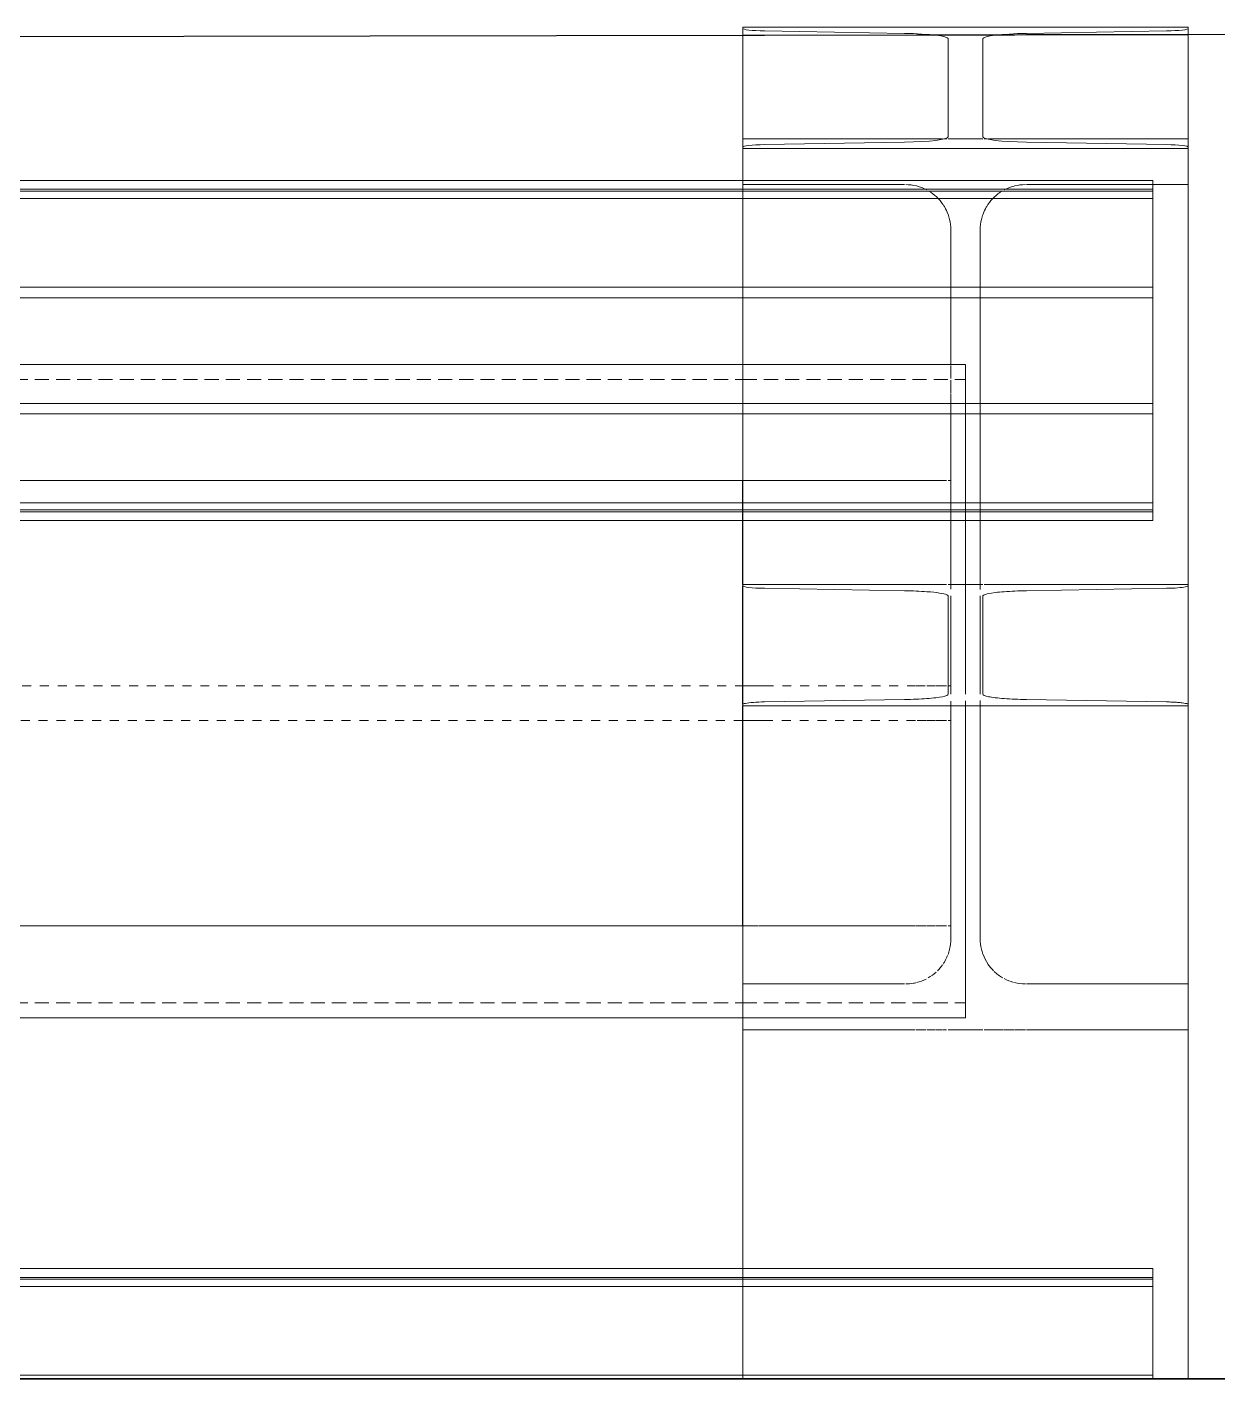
# Model space of a CAD drawing. Header units: centimetres. Extents: x -1906 to 5208, y -261 to 2955.
# Drawn here: x -1314.21 to -1274.12, y 208.34 to 253.88 of the extents above; entities that cross this region are included whole.
import ezdxf

# ---------------------------------------------------------------- set-up
doc = ezdxf.new("R2010")
doc.units = ezdxf.units.CM
for name, pattern in [('_Overhead', [0.47625, 0.3175, -0.15875]), ('Dash', [0.6, 0.3, -0.3]), ('Hidden', [0.714375, 0.47625, -0.238125])]:
    doc.linetypes.add(name, pattern=pattern)
for name, color, linetype, lineweight in [('A-DETL-GENF', 7, 'Continuous', 18), ('A-DETL-MEDM', 7, 'Continuous', 35), ('A-WALL', 7, 'Continuous', 18), ('S-BEAM', 7, 'Continuous', 18), ('S-BEAM-HDLN', 7, 'Dash', 18), ('S-COLS', 7, 'Continuous', 18)]:
    doc.layers.add(name, color=color, linetype=linetype, lineweight=lineweight)

# ---------------------------------------------------------------- blocks, each defined once
blk = doc.blocks.new('Costanera Perfil Z - Parametrizado - Costanera Perfil Z - Parametrizado-1497837-N01 - Planta trazado tuberias refrig exist_ - detalle 1')
at = {"layer": 'S-BEAM', "color": 254, "true_color": 0xcccccc}
for p, q in [((-5.432, 829.56), (-5.727, 829.56)), ((-5.727, 829.56), (-5.367, 829.56)), ((-5.727, 829.56), (-5.727, 358.3)), ((-5.127, 829.56), (-5.432, 829.56)), ((-5.432, 829.56), (-5.432, 358.3)), ((-5.367, 829.56), (-2.01, 829.56)), ((-5.367, 358.3), (-5.367, 829.56)), ((-2.01, 829.56), (-5.127, 829.56)), ((-5.127, 829.56), (-5.127, 358.3)), ((-2.01, 829.56), (-2.133, 829.56)), ((-2.133, 829.56), (-2.01, 829.56)), ((-2.133, 829.56), (-2.133, 358.3))]:
    blk.add_line(p, q, dxfattribs=at)
blk = doc.blocks.new('Costanera Perfil Z - Parametrizado - Costanera Perfil Z - Parametrizado-V1-N01 - Planta trazado tuberias refrig exist_ - detalle 1')
at = {"layer": 'S-BEAM', "color": 254, "true_color": 0xcccccc}
for p, q in [((-5.432, 829.56), (-5.727, 829.56)), ((-5.727, 829.56), (-5.367, 829.56)), ((-5.727, 829.56), (-5.727, 358.3)), ((-5.127, 829.56), (-5.432, 829.56)), ((-5.432, 829.56), (-5.432, 358.3)), ((-5.367, 829.56), (2.133, 829.56)), ((-5.367, 358.3), (-5.367, 829.56)), ((1.783, 829.56), (-5.127, 829.56)), ((-5.127, 829.56), (-5.127, 358.3)), ((-1.783, 829.56), (-2.133, 829.56)), ((-2.133, 829.56), (1.783, 829.56)), ((-2.133, 829.56), (-2.133, 358.3)), ((1.783, 829.56), (-1.783, 829.56)), ((-1.783, 829.56), (1.783, 829.56)), ((1.783, 829.56), (-1.783, 829.56)), ((-1.783, 829.56), (-1.783, 358.3)), ((2.133, 829.56), (1.783, 829.56)), ((1.783, 829.56), (2.133, 829.56)), ((2.133, 829.56), (1.783, 829.56)), ((1.783, 829.56), (1.783, 358.3)), ((2.133, 829.56), (5.127, 829.56)), ((5.367, 829.56), (2.133, 829.56)), ((2.133, 829.56), (2.133, 358.3)), ((5.127, 829.56), (5.432, 829.56)), ((5.127, 829.56), (5.127, 358.3)), ((5.727, 829.56), (5.367, 829.56)), ((5.367, 829.56), (5.367, 358.3)), ((5.432, 829.56), (5.727, 829.56)), ((5.432, 829.56), (5.432, 358.3)), ((5.727, 829.56), (5.727, 358.3))]:
    blk.add_line(p, q, dxfattribs=at)
blk = doc.blocks.new('UC-Perfil universal-Pilar - 300 x 150-1495537-N01 - Planta trazado tuberias refrig exist_ - detalle 1')
at = {"layer": 'S-COLS', "color": 253, "true_color": 0xaaaaaa}
for p, q in [((-7.5, 14.721), (-7.5, 15)), ((-7.5, 13.597), (-7.5, 14.677)), ((-7.476, 15), (-7.406, 15)), ((-7.405, 15), (-7.292, 15)), ((-7.291, 15), (-7.142, 15)), ((-7.141, 15), (-6.964, 15)), ((-6.962, 15), (-6.766, 15)), ((-6.765, 15), (-1.664, 15)), ((-1.661, 15), (-1.306, 15)), ((-1.303, 15), (-1.005, 15)), ((-1.002, 15), (-0.777, 15)), ((-0.726, 15), (-0.634, 15)), ((-0.585, 15), (0.585, 15)), ((0.633, 15), (0.726, 15)), ((0.775, 15), (1, 15)), ((1.002, 15), (1.3, 15)), ((1.303, 15), (1.649, 15)), ((1.661, 15), (2.052, 15)), ((2.056, 15), (6.96, 15)), ((6.962, 15), (7.14, 15)), ((7.141, 15), (7.29, 15)), ((7.291, 15), (7.404, 15)), ((7.405, 15), (7.475, 15)), ((7.5, 15), (7.5, 14.721)), ((7.5, 14.677), (7.5, 13.46)), ((-7.5, 13.46), (-7.5, 13.597)), ((-7.406, 13.46), (-7.476, 13.46)), ((-7.293, 13.46), (-7.405, 13.46)), ((-7.143, 13.46), (-7.291, 13.46)), ((-6.964, 13.46), (-7.141, 13.46)), ((-6.767, 13.46), (-6.962, 13.46)), ((-2.056, 13.46), (-6.765, 13.46)), ((6.303, 13.46), (2.056, 13.46)), ((6.96, 13.46), (6.303, 13.46)), ((7.139, 13.46), (6.962, 13.46)), ((7.29, 13.46), (7.141, 13.46)), ((7.404, 13.46), (7.291, 13.46)), ((7.475, 13.46), (7.405, 13.46)), ((-0.495, 10.003), (-0.495, 11.94)), ((0.495, 11.94), (0.495, 10.003)), ((-0.495, 9.653), (-0.495, 10.003)), ((-0.495, 7.402), (-0.495, 9.653)), ((0.495, 10.003), (0.495, 9.653)), ((0.495, 9.653), (0.495, 6.087)), ((-0.495, 7.275), (-0.495, 7.37)), ((-0.495, 7.124), (-0.495, 7.275)), ((-0.495, 6.927), (-0.495, 7.124)), ((-0.495, 6.775), (-0.495, 6.87)), ((-0.495, 6.698), (-0.495, 6.775)), ((-0.495, 6.623), (-0.495, 6.698)), ((-0.495, 6.452), (-0.495, 6.623)), ((-0.495, 6.196), (-0.495, 6.426)), ((-0.495, 6.087), (-0.495, 6.196)), ((-0.495, 5.95), (-0.495, 6.087)), ((-0.495, 5.737), (-0.495, 5.95)), ((0.495, 6.087), (0.495, 5.737)), ((-0.495, 2.143), (-0.495, 5.737)), ((0.495, 5.737), (0.495, 2.143)), ((-0.495, -0.003), (-0.495, 2.143)), ((0.495, 2.143), (0.495, -0.003)), ((-0.495, -0.159), (-0.495, -0.003)), ((-0.495, -3.703), (-0.495, -0.394)), ((0.495, -0.003), (0.495, -0.181)), ((0.495, -0.394), (0.495, -3.703)), ((-0.495, -11.94), (-0.495, -3.938)), ((0.495, -3.916), (0.495, -11.94)), ((-7.5, -13.46), (-6.293, -13.46)), ((-7.5, -13.62), (-7.5, -13.46)), ((-7.5, -13.817), (-7.5, -13.648)), ((-6.293, -13.46), (-2.056, -13.46)), ((2.056, -13.46), (6.293, -13.46)), ((6.293, -13.46), (7.5, -13.46)), ((7.5, -13.46), (7.5, -15)), ((-7.5, -13.892), (-7.5, -13.819)), ((-7.5, -13.969), (-7.5, -13.894)), ((-7.5, -14.065), (-7.5, -13.97)), ((-7.5, -14.318), (-7.5, -14.123)), ((-7.5, -14.469), (-7.5, -14.32)), ((-7.5, -14.565), (-7.5, -14.471)), ((-7.5, -15), (-7.5, -14.598)), ((-5.348, -15), (-7.5, -15)), ((-1.692, -15), (-5.348, -15)), ((-1.332, -15), (-1.661, -15)), ((-1.026, -15), (-1.303, -15)), ((-0.793, -15), (-1.002, -15)), ((-0.644, -15), (-0.775, -15)), ((0.585, -15), (-0.587, -15)), ((0.763, -15), (0.633, -15)), ((0.984, -15), (0.775, -15)), ((1.279, -15), (1.002, -15)), ((1.632, -15), (1.303, -15)), ((2.024, -15), (1.661, -15)), ((5.348, -15), (2.056, -15)), ((7.5, -15), (5.348, -15))]:
    blk.add_line(p, q, dxfattribs=at)
for centre, start, end in [((-2.015, 11.94), 76.2025, 90), ((-2.015, 11.94), 62.0667, 76.0089), ((-2.015, 11.94), 46.5756, 58.9323), ((2.015, 11.94), 121.0677, 133.6377), ((2.015, 11.94), 104.4565, 118.1111), ((2.015, 11.94), 90, 103.9911), ((-2.015, 11.94), 34.2674, 46.3623), ((-2.015, 11.94), 30, 34.1004), ((2.015, 11.94), 146.0036, 150), ((2.015, 11.94), 133.7992, 145.8996), ((-2.015, 11.94), 20.6393, 30), ((-2.015, 11.94), 13.3622, 20.3413), ((2.015, 11.94), 159.76, 166.7414), ((2.015, 11.94), 150, 159.6587), ((-2.015, 11.94), 0, 13.3622), ((2.015, 11.94), 166.7414, 180), ((-2.015, -11.94), 346.7414, 0), ((2.015, -11.94), 180, 193.2586), ((2.015, -11.94), 193.2586, 199.8173), ((-2.015, -11.94), 325.8996, 330), ((-2.015, -11.94), 330, 338.1124), ((-2.015, -11.94), 339.6587, 346.2206), ((2.015, -11.94), 200.3413, 213.5289), ((-2.015, -11.94), 300, 312.4121), ((-2.015, -11.94), 314.9259, 324.9808), ((2.015, -11.94), 214.1004, 225.0741), ((2.015, -11.94), 226.3623, 240), ((-2.015, -11.94), 270, 280.0369), ((-2.015, -11.94), 280.1075, 282.7977), ((-2.015, -11.94), 283.9911, 297.0345), ((2.015, -11.94), 241.8889, 254.929), ((2.015, -11.94), 256.0089, 270)]:
    blk.add_arc(centre, 1.52, start, end, dxfattribs=at)
blk = doc.blocks.new('M_S Shapes - 150 x 400-1495524-N01 - Planta trazado tuberias refrig exist_ - detalle 1')
at = {"layer": 'S-BEAM', "color": 254, "true_color": 0xcccccc}
for p, q in [((-1275.122, 253.876), (-1290.122, 253.876)), ((-1290.122, 253.876), (-1290.122, 253.832)), ((-1290.122, 253.832), (-1290.122, 249.829)), ((-1290.122, 253.832), (-1290.122, 249.829)), ((-1289.386, 253.743), (-1284.677, 253.663)), ((-1280.566, 253.663), (-1275.857, 253.743)), ((-1275.122, 253.832), (-1275.122, 253.876)), ((-1275.122, 249.829), (-1275.122, 253.832)), ((-1275.122, 253.832), (-1275.122, 249.829)), ((-1283.207, 253.485), (-1283.207, 250.175)), ((-1282.037, 250.175), (-1282.037, 253.485)), ((-1284.677, 249.998), (-1289.386, 249.918)), ((-1275.857, 249.918), (-1280.566, 249.998)), ((-1290.122, 249.829), (-1290.122, 249.785)), ((-1290.122, 249.785), (-1290.122, 248.705)), ((-1290.122, 249.785), (-1275.122, 249.785)), ((-1290.122, 248.705), (-1290.122, 249.785)), ((-1290.122, 249.785), (-1290.122, 248.705)), ((-1275.122, 249.785), (-1275.122, 249.829)), ((-1275.122, 231.058), (-1275.122, 249.785)), ((-1275.122, 249.785), (-1275.122, 235.061)), ((-1275.122, 249.785), (-1275.122, 208.344)), ((-1290.122, 248.705), (-1290.122, 245.111)), ((-1290.122, 245.111), (-1290.122, 248.705)), ((-1290.122, 248.705), (-1290.122, 245.111)), ((-1290.122, 245.111), (-1290.122, 244.761)), ((-1290.122, 244.761), (-1290.122, 245.111)), ((-1290.122, 245.111), (-1290.122, 244.761)), ((-1290.122, 244.761), (-1290.122, 242.51)), ((-1290.122, 241.195), (-1290.122, 244.761)), ((-1290.122, 244.761), (-1290.122, 242.51)), ((-1290.122, 242.478), (-1290.122, 242.383)), ((-1290.122, 242.478), (-1290.122, 242.383)), ((-1290.122, 242.383), (-1290.122, 242.233)), ((-1290.122, 242.383), (-1290.122, 242.233)), ((-1290.122, 242.232), (-1290.122, 242.037)), ((-1290.122, 242.232), (-1290.122, 242.037)), ((-1290.122, 241.977), (-1290.122, 241.883)), ((-1290.122, 241.977), (-1290.122, 241.883)), ((-1290.122, 241.882), (-1290.122, 241.808)), ((-1290.122, 241.882), (-1290.122, 241.808)), ((-1290.122, 241.806), (-1290.122, 241.732)), ((-1290.122, 241.806), (-1290.122, 241.732)), ((-1290.122, 241.731), (-1290.122, 241.562)), ((-1290.122, 241.731), (-1290.122, 241.562)), ((-1290.122, 241.534), (-1290.122, 241.306)), ((-1290.122, 241.534), (-1290.122, 241.306)), ((-1290.122, 241.304), (-1290.122, 241.195)), ((-1290.122, 241.304), (-1290.122, 241.195)), ((-1290.122, 241.195), (-1290.122, 241.059)), ((-1290.122, 240.844), (-1290.122, 241.195)), ((-1290.122, 241.195), (-1290.122, 241.059)), ((-1290.122, 241.057), (-1290.122, 240.844)), ((-1290.122, 241.057), (-1290.122, 240.844)), ((-1290.122, 240.844), (-1290.122, 237.251)), ((-1290.122, 237.251), (-1290.122, 240.844)), ((-1290.122, 240.844), (-1290.122, 237.251)), ((-1290.122, 237.251), (-1290.122, 231.058)), ((-1290.122, 212.061), (-1290.122, 237.251)), ((-1290.122, 237.251), (-1290.122, 235.061)), ((-1290.122, 235.061), (-1290.122, 231.058)), ((-1275.122, 235.061), (-1275.122, 231.058)), ((-1290.122, 231.014), (-1290.122, 221.718)), ((-1290.122, 231.014), (-1290.122, 221.718)), ((-1275.122, 208.344), (-1275.122, 231.014)), ((-1275.122, 231.014), (-1275.122, 221.648)), ((-1290.122, 221.716), (-1290.122, 221.488)), ((-1290.122, 221.716), (-1290.122, 221.648)), ((-1290.122, 221.46), (-1290.122, 221.29)), ((-1290.122, 221.289), (-1290.122, 221.216)), ((-1290.122, 221.214), (-1290.122, 221.139)), ((-1290.122, 221.137), (-1290.122, 221.043)), ((-1290.122, 220.985), (-1290.122, 220.79)), ((-1290.122, 220.788), (-1290.122, 220.638)), ((-1290.122, 220.637), (-1290.122, 220.543)), ((-1290.122, 220.51), (-1290.122, 212.061)), ((-1290.122, 220.108), (-1290.122, 212.061)), ((-1275.122, 220.108), (-1275.122, 208.344)), ((-1290.122, 212.061), (-1290.122, 208.467)), ((-1290.122, 208.467), (-1290.122, 212.061)), ((-1290.122, 212.061), (-1290.122, 208.467)), ((-1290.122, 208.467), (-1290.122, 208.344)), ((-1290.122, 208.344), (-1290.122, 208.467)), ((-1290.122, 208.467), (-1290.122, 208.344))]:
    blk.add_line(p, q, dxfattribs=at)
for centre, major_axis, start_param, end_param in [((-1289.242, 253.832), (0.88, 0), 3.141593, 4.54724), ((-1284.967, 253.485), (1.76, 0), 0, 1.405647), ((-1280.277, 253.485), (1.76, 0), 1.735945, 3.141593), ((-1276.002, 253.832), (0.88, 0), 4.877538, 6.283185), ((-1284.967, 250.175), (1.76, 0), 4.877538, 6.283185), ((-1280.277, 250.175), (1.76, 0), 3.141593, 4.54724), ((-1289.242, 249.829), (0.88, 0), 1.735945, 3.141593), ((-1276.002, 249.829), (0.88, 0), 0, 1.405647)]:
    blk.add_ellipse(centre, major_axis=major_axis, ratio=0.10227, start_param=start_param, end_param=end_param, dxfattribs=at)
blk = doc.blocks.new('M_S Shapes - 150 x 400-1499110-N01 - Planta trazado tuberias refrig exist_ - detalle 1')
at = {"layer": 'S-BEAM', "color": 254, "true_color": 0xcccccc}
for p, q in [((445.225, 7.5), (-12.228, 7.5)), ((-12.228, 7.5), (445.225, 7.5)), ((445.225, 7.5), (-12.228, 7.5)), ((445.225, 7.5), (445.225, 6.143)), ((445.225, 7.476), (445.225, 7.5)), ((445.225, 7.476), (445.225, 7.5)), ((445.225, 7.406), (445.225, 7.476)), ((445.225, 6.765), (445.225, 7.476)), ((445.225, 6.765), (445.225, 7.476)), ((445.225, 7.292), (445.225, 7.405)), ((445.225, 7.142), (445.225, 7.291)), ((445.225, 6.964), (445.225, 7.141)), ((445.225, 6.766), (445.225, 6.962)), ((445.225, 6.143), (445.225, 6.743)), ((445.225, 6.743), (445.225, 6.143)), ((445.225, 6.143), (445.225, 6.743)), ((445.225, 6.143), (445.225, 3.997)), ((445.225, 3.997), (445.225, 6.143)), ((445.225, 6.143), (445.225, 3.997)), ((445.225, 3.997), (445.225, 6.143)), ((445.225, 3.953), (445.225, -0.05)), ((445.225, 1.664), (445.225, 3.953)), ((445.225, 3.953), (445.225, 2.056)), ((445.225, 2.056), (445.225, 3.953)), ((445.225, 2.056), (445.225, 1.303)), ((445.225, 2.056), (445.225, 1.661)), ((445.225, 1.306), (445.225, 1.661)), ((445.225, 1.661), (445.225, 1.303)), ((445.225, 1.005), (445.225, 1.303)), ((445.225, 1.303), (445.225, 0.633)), ((445.225, 1.303), (445.225, 1.002)), ((445.225, 0.777), (445.225, 1.002)), ((445.225, 1.002), (445.225, 0.775)), ((445.225, 0.634), (445.225, 0.775)), ((445.225, 0.775), (445.225, 0.633)), ((445.225, 0.633), (445.225, 0.585)), ((445.225, 0.633), (445.225, 0.585)), ((445.225, -0.05), (445.225, 0.585)), ((445.225, -0.094), (445.225, -7.5)), ((445.225, -0.585), (445.225, -0.094)), ((445.225, -0.585), (445.225, -0.633)), ((445.225, -0.585), (445.225, -0.633)), ((445.225, -0.633), (445.225, -1.002)), ((445.225, -0.633), (445.225, -0.775)), ((445.225, -0.774), (445.225, -0.633)), ((445.225, -0.775), (445.225, -1.002)), ((445.225, -1), (445.225, -0.775)), ((445.225, -1.002), (445.225, -1.303)), ((445.225, -1.002), (445.225, -1.661)), ((445.225, -1.3), (445.225, -1.002)), ((445.225, -1.303), (445.225, -2.056)), ((445.225, -1.658), (445.225, -1.303)), ((445.225, -1.661), (445.225, -2.056)), ((445.225, -2.052), (445.225, -1.661)), ((445.225, -6.765), (445.225, -2.056)), ((445.225, -2.056), (445.225, -6.765)), ((445.225, -6.961), (445.225, -2.056)), ((445.225, -7.291), (445.225, -6.765)), ((445.225, -7.141), (445.225, -6.765)), ((445.225, -7.14), (445.225, -6.962)), ((445.225, -7.476), (445.225, -7.141)), ((445.225, -7.29), (445.225, -7.141)), ((-12.228, -7.5), (445.225, -7.5)), ((445.225, -7.5), (-12.228, -7.5)), ((445.225, -7.5), (-12.228, -7.5)), ((445.225, -7.476), (445.225, -7.291)), ((445.225, -7.404), (445.225, -7.291)), ((445.225, -7.475), (445.225, -7.405)), ((445.225, -7.5), (445.225, -7.476)), ((445.225, -7.5), (445.225, -7.476))]:
    blk.add_line(p, q, dxfattribs=at)
at = {"layer": 'S-BEAM-HDLN', "color": 254, "true_color": 0xcccccc}
for p, q in [((-12.228, 0.585), (445.225, 0.585)), ((445.225, -0.585), (-12.228, -0.585))]:
    blk.add_line(p, q, dxfattribs=at)
blk = doc.blocks.new('M_S Shapes - 150 x 350-1499191-N01 - Planta trazado tuberias refrig exist_ - detalle 1')
at = {"layer": 'S-BEAM', "color": 254, "true_color": 0xcccccc}
for p, q in [((445.225, 7.5), (-12.228, 7.5)), ((-12.228, 7.5), (445.225, 7.5)), ((445.225, 7.5), (-12.228, 7.5)), ((445.225, 7.476), (445.225, 7.5)), ((445.225, 7.476), (445.225, 7.5)), ((445.225, 7.476), (445.225, 7.406)), ((445.225, 7.406), (445.225, 7.476)), ((445.225, 7.406), (445.225, 7.476)), ((445.225, 7.406), (445.225, 7.476)), ((445.225, 7.405), (445.225, 7.292)), ((445.225, 7.292), (445.225, 7.405)), ((445.225, 7.293), (445.225, 7.405)), ((445.225, 7.293), (445.225, 7.405)), ((445.225, 7.291), (445.225, 7.142)), ((445.225, 7.142), (445.225, 7.291)), ((445.225, 7.142), (445.225, 7.291)), ((445.225, 7.142), (445.225, 7.291)), ((445.225, 7.141), (445.225, 6.964)), ((445.225, 6.964), (445.225, 7.141)), ((445.225, 6.964), (445.225, 7.141)), ((445.225, 6.964), (445.225, 7.141)), ((445.225, 6.962), (445.225, 6.766)), ((445.225, 6.766), (445.225, 6.962)), ((445.225, 6.766), (445.225, 6.962)), ((445.225, 6.766), (445.225, 6.962)), ((445.225, 6.743), (445.225, 6.143)), ((445.225, 6.143), (445.225, 6.743)), ((445.225, 6.743), (445.225, 6.143)), ((445.225, 6.143), (445.225, 6.743)), ((445.225, 6.143), (445.225, 3.997)), ((445.225, 3.997), (445.225, 6.143)), ((445.225, 6.143), (445.225, 3.997)), ((445.225, 3.997), (445.225, 6.143)), ((445.225, 3.953), (445.225, 1.664)), ((445.225, 1.664), (445.225, 3.953)), ((445.225, 3.953), (445.225, 2.056)), ((445.225, 2.056), (445.225, 3.953)), ((445.225, 2.056), (445.225, 1.664)), ((445.225, 2.056), (445.225, 1.664)), ((445.225, 1.661), (445.225, 1.306)), ((445.225, 1.306), (445.225, 1.661)), ((445.225, 1.661), (445.225, 1.306)), ((445.225, 1.661), (445.225, 1.306)), ((445.225, 1.303), (445.225, 1.005)), ((445.225, 1.005), (445.225, 1.303)), ((445.225, 1.303), (445.225, 1.004)), ((445.225, 1.303), (445.225, 1.004)), ((445.225, 1.002), (445.225, 0.777)), ((445.225, 0.777), (445.225, 1.002)), ((445.225, 1.002), (445.225, 0.776)), ((445.225, 1.002), (445.225, 0.776)), ((445.225, 0.775), (445.225, 0.634)), ((445.225, 0.634), (445.225, 0.775)), ((445.225, 0.775), (445.225, 0.634)), ((445.225, 0.775), (445.225, 0.634)), ((445.225, 0.633), (445.225, 0.585)), ((445.225, 0.633), (445.225, 0.585)), ((445.225, 0.585), (445.225, -0.05)), ((445.225, -0.05), (445.225, 0.585)), ((445.225, -0.094), (445.225, -0.585)), ((445.225, -0.585), (445.225, -0.094)), ((445.225, -0.585), (445.225, -0.633)), ((445.225, -0.585), (445.225, -0.633)), ((445.225, -0.633), (445.225, -0.774)), ((445.225, -0.633), (445.225, -0.773)), ((445.225, -0.633), (445.225, -0.773)), ((445.225, -0.774), (445.225, -0.633)), ((445.225, -0.775), (445.225, -1)), ((445.225, -0.775), (445.225, -1)), ((445.225, -0.775), (445.225, -1)), ((445.225, -1), (445.225, -0.775)), ((445.225, -1.002), (445.225, -1.3)), ((445.225, -1.002), (445.225, -1.3)), ((445.225, -1.002), (445.225, -1.3)), ((445.225, -1.3), (445.225, -1.002)), ((445.225, -1.303), (445.225, -1.658)), ((445.225, -1.303), (445.225, -1.657)), ((445.225, -1.303), (445.225, -1.657)), ((445.225, -1.658), (445.225, -1.303)), ((445.225, -1.661), (445.225, -2.052)), ((445.225, -1.661), (445.225, -2.052)), ((445.225, -1.661), (445.225, -2.052)), ((445.225, -2.052), (445.225, -1.661)), ((445.225, -2.056), (445.225, -6.961)), ((445.225, -6.765), (445.225, -2.056)), ((445.225, -2.056), (445.225, -6.765)), ((445.225, -6.961), (445.225, -2.056)), ((445.225, -6.961), (445.225, -6.765)), ((445.225, -6.961), (445.225, -6.765)), ((445.225, -6.962), (445.225, -7.14)), ((445.225, -7.14), (445.225, -6.962)), ((445.225, -7.14), (445.225, -6.962)), ((445.225, -7.14), (445.225, -6.962)), ((445.225, -7.141), (445.225, -7.29)), ((445.225, -7.29), (445.225, -7.141)), ((445.225, -7.29), (445.225, -7.141)), ((445.225, -7.29), (445.225, -7.141)), ((-12.228, -7.5), (445.225, -7.5)), ((445.225, -7.5), (-12.228, -7.5)), ((445.225, -7.5), (-12.228, -7.5)), ((445.225, -7.291), (445.225, -7.404)), ((445.225, -7.404), (445.225, -7.291)), ((445.225, -7.404), (445.225, -7.291)), ((445.225, -7.404), (445.225, -7.291)), ((445.225, -7.405), (445.225, -7.475)), ((445.225, -7.476), (445.225, -7.405)), ((445.225, -7.476), (445.225, -7.405)), ((445.225, -7.475), (445.225, -7.405)), ((445.225, -7.5), (445.225, -7.476)), ((445.225, -7.5), (445.225, -7.476))]:
    blk.add_line(p, q, dxfattribs=at)
at = {"layer": 'S-BEAM-HDLN', "color": 254, "true_color": 0xcccccc}
for p, q in [((-12.228, 0.585), (445.225, 0.585)), ((445.225, -0.585), (-12.228, -0.585))]:
    blk.add_line(p, q, dxfattribs=at)
blk = doc.blocks.new('HSS Rectangular - 120 x 220-1499643-N01 - Planta trazado tuberias refrig exist_ - detalle 1')
at = {"layer": 'S-BEAM', "color": 254, "true_color": 0xcccccc}
for p, q in [((-1290.122, 242.51), (-1747.579, 242.51)), ((-1282.622, 242.51), (-1290.122, 242.51)), ((-1282.622, 242.035), (-1282.622, 242.51)), ((-1282.622, 242.478), (-1282.622, 242.51)), ((-1282.622, 242.383), (-1282.622, 242.478)), ((-1282.622, 242.232), (-1282.622, 242.383)), ((-1282.622, 242.035), (-1282.622, 242.232)), ((-1282.622, 241.806), (-1282.622, 242.035)), ((-1282.622, 242.01), (-1282.622, 241.562)), ((-1282.622, 242.01), (-1282.622, 241.731)), ((-1282.622, 241.806), (-1282.622, 241.98)), ((-1282.622, 241.56), (-1282.622, 241.806)), ((-1282.622, 241.56), (-1282.622, 241.806)), ((-1282.622, 241.731), (-1282.622, 241.562)), ((-1282.622, 241.56), (-1282.622, 241.195)), ((-1282.622, 241.195), (-1282.622, 241.534)), ((-1282.622, 241.534), (-1282.622, 241.196)), ((-1282.622, 241.534), (-1282.622, 241.304)), ((-1282.622, 241.304), (-1282.622, 241.196)), ((-1282.622, 241.196), (-1282.622, 241.057)), ((-1282.622, 241.196), (-1282.622, 241.057)), ((-1282.622, 241.195), (-1282.622, 240.844)), ((-1282.622, 240.844), (-1282.622, 241.195)), ((-1282.622, 241.057), (-1282.622, 240.844)), ((-1282.622, 240.844), (-1282.622, 241.057)), ((-1282.622, 240.844), (-1282.622, 237.251)), ((-1282.622, 237.251), (-1282.622, 240.844)), ((-1282.622, 240.844), (-1282.622, 237.251)), ((-1282.622, 237.251), (-1282.622, 240.844)), ((-1282.622, 237.251), (-1282.622, 232.843)), ((-1282.622, 234.076), (-1282.622, 237.251)), ((-1282.622, 237.251), (-1282.622, 234.025)), ((-1282.622, 232.894), (-1282.622, 237.251)), ((-1282.622, 231.404), (-1282.622, 234.076)), ((-1282.622, 234.025), (-1282.622, 231.404)), ((-1282.622, 231.404), (-1282.622, 232.894)), ((-1282.622, 232.843), (-1282.622, 231.404)), ((-1282.622, 231.181), (-1282.622, 221.46)), ((-1282.622, 221.486), (-1282.622, 231.181)), ((-1282.622, 231.181), (-1282.622, 221.962)), ((-1282.622, 221.962), (-1282.622, 231.181)), ((-1282.622, 221.962), (-1282.622, 221.716)), ((-1282.622, 221.962), (-1282.622, 221.486)), ((-1282.622, 221.716), (-1282.622, 221.486)), ((-1282.622, 220.51), (-1282.622, 221.46)), ((-1282.622, 221.214), (-1282.622, 221.46)), ((-1282.622, 221.458), (-1282.622, 221.289)), ((-1282.622, 221.458), (-1282.622, 221.289)), ((-1282.622, 221.289), (-1282.622, 221.137)), ((-1282.622, 221.289), (-1282.622, 221.137)), ((-1282.622, 221.04), (-1282.622, 221.214)), ((-1282.622, 221.137), (-1282.622, 221.01)), ((-1282.622, 221.137), (-1282.622, 221.042)), ((-1282.622, 221.042), (-1282.622, 221.01)), ((-1282.622, 220.788), (-1282.622, 220.985)), ((-1747.579, 220.51), (-1290.122, 220.51)), ((-1290.122, 220.51), (-1282.622, 220.51)), ((-1282.622, 220.637), (-1282.622, 220.788)), ((-1282.622, 220.542), (-1282.622, 220.637)), ((-1282.622, 220.51), (-1282.622, 220.542))]:
    blk.add_line(p, q, dxfattribs=at)
at = {"layer": 'S-BEAM', "color": 254, "linetype": 'Hidden', "true_color": 0xcccccc}
for p, q in [((-1747.579, 242.01), (-1290.122, 242.01)), ((-1290.122, 242.01), (-1282.622, 242.01)), ((-1747.579, 221.01), (-1290.122, 221.01)), ((-1290.122, 221.01), (-1282.622, 221.01))]:
    blk.add_line(p, q, dxfattribs=at)
blk = doc.blocks.new('PQ_RVR_EST-01_ZZ_ZZ_MO_T_A_rvt-1-N01 - Planta trazado tuberias refrig exist_ - detalle 1')
at = {"layer": 'S-BEAM', "color": 254, "linetype": '_Overhead', "lineweight": 18, "true_color": 0xd4d4d4}
for name, p in [('M_S Shapes - 150 x 400-1495524-N01 - Planta trazado tuberias refrig exist_ - detalle 1', (0, 0)), ('HSS Rectangular - 120 x 220-1499643-N01 - Planta trazado tuberias refrig exist_ - detalle 1', (0, 0)), ('M_S Shapes - 150 x 400-1499110-N01 - Planta trazado tuberias refrig exist_ - detalle 1', (-1735.351, 231.108)), ('M_S Shapes - 150 x 350-1499191-N01 - Planta trazado tuberias refrig exist_ - detalle 1', (-1735.351, 231.108))]:
    blk.add_blockref(name, p, dxfattribs=at)
at = {"layer": 'S-BEAM', "color": 254, "linetype": '_Overhead', "lineweight": 18, "true_color": 0xd4d4d4, "rotation": 269.9999999999998}
for name, p in [('Costanera Perfil Z - Parametrizado - Costanera Perfil Z - Parametrizado-V1-N01 - Planta trazado tuberias refrig exist_ - detalle 1', (-2105.879, 242.978)), ('Costanera Perfil Z - Parametrizado - Costanera Perfil Z - Parametrizado-1497837-N01 - Planta trazado tuberias refrig exist_ - detalle 1', (-2105.879, 206.334))]:
    blk.add_blockref(name, p, dxfattribs=at)
at = {"layer": 'S-COLS', "color": 254, "linetype": '_Overhead', "lineweight": 18, "true_color": 0xd4d4d4}
blk.add_blockref('UC-Perfil universal-Pilar - 300 x 150-1495537-N01 - Planta trazado tuberias refrig exist_ - detalle 1', (-1282.622, 235.108), dxfattribs=at)
blk = doc.blocks.new('M_S Shapes - 150 x 400-1948346-N01 - Planta trazado tuberias refrig exist_ - detalle 1')
at = {"layer": 'S-BEAM', "color": 254, "true_color": 0xcccccc}
for p, q in [((-1290.122, 235.105), (-1290.122, 235.061)), ((-1290.122, 235.061), (-1290.122, 231.058)), ((-1290.122, 235.061), (-1290.122, 231.058)), ((-1290.03, 235.105), (-1290.098, 235.105)), ((-1289.918, 235.105), (-1290.027, 235.105)), ((-1289.77, 235.105), (-1289.913, 235.105)), ((-1289.592, 235.105), (-1289.763, 235.105)), ((-1289.395, 235.105), (-1289.584, 235.105)), ((-1284.3, 235.105), (-1289.386, 235.105)), ((-1289.386, 234.972), (-1284.677, 234.892)), ((-1283.94, 235.105), (-1284.282, 235.105)), ((-1283.637, 235.105), (-1283.925, 235.105)), ((-1283.406, 235.105), (-1283.624, 235.105)), ((-1283.261, 235.105), (-1283.396, 235.105)), ((-1282.622, 235.105), (-1283.209, 235.105)), ((-1282.037, 235.105), (-1282.622, 235.105)), ((-1281.853, 235.105), (-1281.989, 235.105)), ((-1281.63, 235.105), (-1281.847, 235.105)), ((-1281.332, 235.105), (-1281.62, 235.105)), ((-1280.977, 235.105), (-1281.319, 235.105)), ((-1280.584, 235.105), (-1280.961, 235.105)), ((-1275.668, 235.105), (-1280.566, 235.105)), ((-1280.566, 234.892), (-1275.857, 234.972)), ((-1275.489, 235.105), (-1275.659, 235.105)), ((-1275.337, 235.105), (-1275.481, 235.105)), ((-1275.222, 235.105), (-1275.33, 235.105)), ((-1275.149, 235.105), (-1275.217, 235.105)), ((-1275.122, 235.061), (-1275.122, 235.105)), ((-1275.122, 231.058), (-1275.122, 235.061)), ((-1275.122, 235.061), (-1275.122, 231.058)), ((-1283.207, 234.714), (-1283.207, 234.025)), ((-1282.037, 231.404), (-1282.037, 234.714)), ((-1283.207, 234.025), (-1283.207, 232.843)), ((-1283.207, 232.843), (-1283.207, 231.404)), ((-1290.122, 231.058), (-1290.122, 231.014)), ((-1290.122, 231.014), (-1290.122, 221.718)), ((-1290.122, 231.014), (-1275.122, 231.014)), ((-1290.122, 212.061), (-1290.122, 231.014)), ((-1290.122, 231.014), (-1290.122, 221.718)), ((-1284.677, 231.227), (-1289.386, 231.146)), ((-1275.857, 231.146), (-1280.566, 231.227)), ((-1275.122, 231.014), (-1275.122, 231.058)), ((-1275.122, 208.344), (-1275.122, 231.014)), ((-1275.122, 231.014), (-1275.122, 221.648)), ((-1275.122, 231.014), (-1275.122, 208.344)), ((-1290.122, 221.716), (-1290.122, 221.488)), ((-1290.122, 221.716), (-1290.122, 221.648)), ((-1290.122, 221.46), (-1290.122, 221.29)), ((-1290.122, 221.289), (-1290.122, 221.216)), ((-1290.122, 221.214), (-1290.122, 221.139)), ((-1290.122, 221.137), (-1290.122, 221.043)), ((-1290.122, 220.985), (-1290.122, 220.79)), ((-1290.122, 220.788), (-1290.122, 220.638)), ((-1290.122, 220.637), (-1290.122, 220.543)), ((-1290.122, 220.51), (-1290.122, 212.061)), ((-1290.122, 220.108), (-1290.122, 212.061)), ((-1275.122, 220.108), (-1275.122, 208.344)), ((-1290.122, 212.061), (-1290.122, 208.467)), ((-1290.122, 208.467), (-1290.122, 212.061)), ((-1290.122, 212.061), (-1290.122, 208.467)), ((-1290.122, 208.467), (-1290.122, 208.344)), ((-1290.122, 208.344), (-1290.122, 208.467)), ((-1290.122, 208.467), (-1290.122, 208.344))]:
    blk.add_line(p, q, dxfattribs=at)
for centre, major_axis, start_param, end_param in [((-1289.242, 235.061), (0.88, 0), 3.141593, 4.54724), ((-1276.002, 235.061), (0.88, 0), 4.877538, 5.111813), ((-1276.002, 235.061), (0.88, 0), 5.111813, 5.580362), ((-1276.002, 235.061), (0.88, 0), 5.580362, 6.048911), ((-1276.002, 235.061), (0.88, 0), 6.048911, 6.283185), ((-1284.967, 234.714), (1.76, 0), 1.171373, 1.405647), ((-1284.967, 234.714), (1.76, 0), 0.937098, 1.171373), ((-1284.967, 234.714), (1.76, 0), 0.234275, 0.937098), ((-1284.967, 234.714), (1.76, 0), 0, 0.234275), ((-1280.277, 234.714), (1.76, 0), 2.907318, 3.141593), ((-1280.277, 234.714), (1.76, 0), 2.438769, 2.907318), ((-1280.277, 234.714), (1.76, 0), 2.204494, 2.438769), ((-1280.277, 234.714), (1.76, 0), 1.735945, 2.204494), ((-1284.967, 231.404), (1.76, 0), 5.580362, 6.048911), ((-1284.967, 231.404), (1.76, 0), 6.048911, 6.283185), ((-1280.277, 231.404), (1.76, 0), 3.141593, 3.610142), ((-1280.277, 231.404), (1.76, 0), 3.610142, 4.078691), ((-1289.242, 231.058), (0.88, 0), 2.673044, 3.141593), ((-1289.242, 231.058), (0.88, 0), 2.204494, 2.673044), ((-1289.242, 231.058), (0.88, 0), 1.735945, 2.204494), ((-1284.967, 231.404), (1.76, 0), 4.877538, 5.111813), ((-1284.967, 231.404), (1.76, 0), 5.111813, 5.580362), ((-1280.277, 231.404), (1.76, 0), 4.078691, 4.312965), ((-1280.277, 231.404), (1.76, 0), 4.312965, 4.54724), ((-1276.002, 231.058), (0.88, 0), 1.171373, 1.405647), ((-1276.002, 231.058), (0.88, 0), 0.937098, 1.171373), ((-1276.002, 231.058), (0.88, 0), 0.702824, 0.937098), ((-1276.002, 231.058), (0.88, 0), 0.234275, 0.702824), ((-1276.002, 231.058), (0.88, 0), 0, 0.234275)]:
    blk.add_ellipse(centre, major_axis=major_axis, ratio=0.10227, start_param=start_param, end_param=end_param, dxfattribs=at)
blk = doc.blocks.new('M_S Shapes - 150 x 400-1948375-N01 - Planta trazado tuberias refrig exist_ - detalle 1')
at = {"layer": 'S-BEAM', "color": 254, "true_color": 0xcccccc}
for p, q in [((445.225, 7.5), (-12.228, 7.5)), ((-12.228, 7.5), (445.229, 7.5)), ((445.225, 7.5), (-12.228, 7.5)), ((445.321, 7.5), (445.253, 7.5)), ((445.253, 7.5), (445.321, 7.5)), ((445.321, 7.5), (445.253, 7.5)), ((445.433, 7.5), (445.324, 7.5)), ((445.324, 7.5), (445.433, 7.5)), ((445.433, 7.5), (445.324, 7.5)), ((445.582, 7.5), (445.437, 7.5)), ((445.437, 7.5), (445.582, 7.5)), ((445.582, 7.5), (445.437, 7.5)), ((445.76, 7.5), (445.588, 7.5)), ((445.588, 7.5), (445.76, 7.5)), ((445.76, 7.5), (445.588, 7.5)), ((445.957, 7.5), (445.767, 7.5)), ((445.767, 7.5), (445.957, 7.5)), ((445.957, 7.5), (445.767, 7.5)), ((451.054, 7.5), (445.964, 7.5)), ((445.964, 7.5), (451.054, 7.5)), ((451.054, 7.5), (445.964, 7.5)), ((451.413, 7.5), (451.068, 7.5)), ((451.068, 7.5), (451.413, 7.5)), ((451.413, 7.5), (451.068, 7.5)), ((451.716, 7.5), (451.426, 7.5)), ((451.426, 7.5), (451.716, 7.5)), ((451.716, 7.5), (451.426, 7.5)), ((451.946, 7.5), (451.727, 7.5)), ((451.727, 7.5), (451.946, 7.5)), ((451.946, 7.5), (451.727, 7.5)), ((452.091, 7.5), (451.954, 7.5)), ((451.954, 7.5), (452.091, 7.5)), ((452.091, 7.5), (451.954, 7.5)), ((452.234, 7.5), (452.142, 7.5)), ((452.142, 7.5), (452.234, 7.5)), ((452.234, 7.5), (452.142, 7.5)), ((-12.228, -7.5), (445.225, -7.5)), ((445.225, -7.5), (-12.228, -7.5)), ((445.229, -7.5), (-12.228, -7.5)), ((445.253, -7.5), (445.319, -7.5)), ((445.319, -7.5), (445.253, -7.5)), ((445.319, -7.5), (445.253, -7.5)), ((445.324, -7.5), (445.429, -7.5)), ((445.429, -7.5), (445.324, -7.5)), ((445.429, -7.5), (445.324, -7.5)), ((445.437, -7.5), (445.577, -7.5)), ((445.577, -7.5), (445.437, -7.5)), ((445.577, -7.5), (445.437, -7.5)), ((445.588, -7.5), (445.754, -7.5)), ((445.754, -7.5), (445.588, -7.5)), ((445.754, -7.5), (445.588, -7.5)), ((445.767, -7.5), (445.95, -7.5)), ((445.95, -7.5), (445.767, -7.5)), ((445.95, -7.5), (445.767, -7.5)), ((445.964, -7.5), (451.04, -7.5)), ((451.04, -7.5), (445.964, -7.5)), ((451.04, -7.5), (445.964, -7.5)), ((451.068, -7.5), (451.4, -7.5)), ((451.4, -7.5), (451.068, -7.5)), ((451.4, -7.5), (451.068, -7.5)), ((451.426, -7.5), (451.705, -7.5)), ((451.705, -7.5), (451.426, -7.5)), ((451.705, -7.5), (451.426, -7.5)), ((451.727, -7.5), (451.938, -7.5)), ((451.938, -7.5), (451.727, -7.5)), ((451.938, -7.5), (451.727, -7.5)), ((451.954, -7.5), (452.086, -7.5)), ((452.086, -7.5), (451.954, -7.5)), ((452.086, -7.5), (451.954, -7.5)), ((452.142, -7.5), (452.234, -7.5)), ((452.234, -7.5), (452.142, -7.5)), ((452.234, -7.5), (452.142, -7.5))]:
    blk.add_line(p, q, dxfattribs=at)
at = {"layer": 'S-BEAM-HDLN', "color": 254, "true_color": 0xcccccc}
for p, q in [((-12.228, 0.585), (445.229, 0.585)), ((445.253, 0.585), (445.32, 0.585)), ((445.324, 0.585), (445.431, 0.585)), ((445.437, 0.585), (445.58, 0.585)), ((445.588, 0.585), (445.757, 0.585)), ((445.767, 0.585), (445.954, 0.585)), ((445.964, 0.585), (451.048, 0.585)), ((451.068, 0.585), (451.407, 0.585)), ((451.426, 0.585), (451.711, 0.585)), ((451.727, 0.585), (451.942, 0.585)), ((451.954, 0.585), (452.088, 0.585)), ((452.144, 0.585), (452.234, 0.585)), ((445.229, -0.585), (-12.228, -0.585)), ((445.32, -0.585), (445.253, -0.585)), ((445.431, -0.585), (445.324, -0.585)), ((445.579, -0.585), (445.437, -0.585)), ((445.757, -0.585), (445.588, -0.585)), ((445.953, -0.585), (445.767, -0.585)), ((451.046, -0.585), (445.964, -0.585)), ((451.406, -0.585), (451.068, -0.585)), ((451.71, -0.585), (451.426, -0.585)), ((451.942, -0.585), (451.727, -0.585)), ((452.088, -0.585), (451.954, -0.585)), ((452.234, -0.585), (452.143, -0.585))]:
    blk.add_line(p, q, dxfattribs=at)
blk = doc.blocks.new('M_S Shapes - 150 x 350-1948376-N01 - Planta trazado tuberias refrig exist_ - detalle 1')
at = {"layer": 'S-BEAM', "color": 254, "true_color": 0xcccccc}
for p, q in [((445.225, 7.5), (-12.228, 7.5)), ((-12.228, 7.5), (445.225, 7.5)), ((445.225, 7.5), (-12.228, 7.5)), ((445.321, 7.5), (445.253, 7.5)), ((445.253, 7.5), (445.321, 7.5)), ((445.321, 7.5), (445.253, 7.5)), ((445.433, 7.5), (445.324, 7.5)), ((445.324, 7.5), (445.433, 7.5)), ((445.433, 7.5), (445.324, 7.5)), ((445.582, 7.5), (445.437, 7.5)), ((445.437, 7.5), (445.582, 7.5)), ((445.582, 7.5), (445.437, 7.5)), ((445.76, 7.5), (445.588, 7.5)), ((445.588, 7.5), (445.76, 7.5)), ((445.76, 7.5), (445.588, 7.5)), ((445.957, 7.5), (445.767, 7.5)), ((445.767, 7.5), (445.957, 7.5)), ((445.957, 7.5), (445.767, 7.5)), ((451.054, 7.5), (445.964, 7.5)), ((445.964, 7.5), (451.054, 7.5)), ((451.054, 7.5), (445.964, 7.5)), ((451.413, 7.5), (451.068, 7.5)), ((451.068, 7.5), (451.413, 7.5)), ((451.413, 7.5), (451.068, 7.5)), ((451.716, 7.5), (451.426, 7.5)), ((451.426, 7.5), (451.716, 7.5)), ((451.716, 7.5), (451.426, 7.5)), ((451.946, 7.5), (451.727, 7.5)), ((451.727, 7.5), (451.946, 7.5)), ((451.946, 7.5), (451.727, 7.5)), ((452.091, 7.5), (451.954, 7.5)), ((451.954, 7.5), (452.091, 7.5)), ((452.091, 7.5), (451.954, 7.5)), ((452.234, 7.5), (452.142, 7.5)), ((452.142, 7.5), (452.234, 7.5)), ((452.234, 7.5), (452.142, 7.5)), ((-12.228, -7.5), (445.225, -7.5)), ((445.225, -7.5), (-12.228, -7.5)), ((445.225, -7.5), (-12.228, -7.5)), ((445.253, -7.5), (445.319, -7.5)), ((445.319, -7.5), (445.253, -7.5)), ((445.319, -7.5), (445.253, -7.5)), ((445.324, -7.5), (445.429, -7.5)), ((445.429, -7.5), (445.324, -7.5)), ((445.429, -7.5), (445.324, -7.5)), ((445.437, -7.5), (445.577, -7.5)), ((445.577, -7.5), (445.437, -7.5)), ((445.577, -7.5), (445.437, -7.5)), ((445.588, -7.5), (445.754, -7.5)), ((445.754, -7.5), (445.588, -7.5)), ((445.754, -7.5), (445.588, -7.5)), ((445.767, -7.5), (445.95, -7.5)), ((445.95, -7.5), (445.767, -7.5)), ((445.95, -7.5), (445.767, -7.5)), ((445.964, -7.5), (451.04, -7.5)), ((451.04, -7.5), (445.964, -7.5)), ((451.04, -7.5), (445.964, -7.5)), ((451.068, -7.5), (451.4, -7.5)), ((451.4, -7.5), (451.068, -7.5)), ((451.4, -7.5), (451.068, -7.5)), ((451.426, -7.5), (451.705, -7.5)), ((451.705, -7.5), (451.426, -7.5)), ((451.705, -7.5), (451.426, -7.5)), ((451.727, -7.5), (451.938, -7.5)), ((451.938, -7.5), (451.727, -7.5)), ((451.938, -7.5), (451.727, -7.5)), ((451.954, -7.5), (452.086, -7.5)), ((452.086, -7.5), (451.954, -7.5)), ((452.086, -7.5), (451.954, -7.5)), ((452.142, -7.5), (452.234, -7.5)), ((452.234, -7.5), (452.142, -7.5)), ((452.234, -7.5), (452.142, -7.5))]:
    blk.add_line(p, q, dxfattribs=at)
at = {"layer": 'S-BEAM-HDLN', "color": 254, "true_color": 0xcccccc}
for p, q in [((-12.228, 0.585), (445.225, 0.585)), ((445.253, 0.585), (445.32, 0.585)), ((445.324, 0.585), (445.431, 0.585)), ((445.437, 0.585), (445.58, 0.585)), ((445.588, 0.585), (445.757, 0.585)), ((445.767, 0.585), (445.954, 0.585)), ((445.964, 0.585), (451.048, 0.585)), ((451.068, 0.585), (451.407, 0.585)), ((451.426, 0.585), (451.711, 0.585)), ((451.727, 0.585), (451.942, 0.585)), ((451.954, 0.585), (452.088, 0.585)), ((452.144, 0.585), (452.234, 0.585)), ((445.225, -0.585), (-12.228, -0.585)), ((445.32, -0.585), (445.253, -0.585)), ((445.431, -0.585), (445.324, -0.585)), ((445.579, -0.585), (445.437, -0.585)), ((445.757, -0.585), (445.588, -0.585)), ((445.953, -0.585), (445.767, -0.585)), ((451.046, -0.585), (445.964, -0.585)), ((451.406, -0.585), (451.068, -0.585)), ((451.71, -0.585), (451.426, -0.585)), ((451.942, -0.585), (451.727, -0.585)), ((452.088, -0.585), (451.954, -0.585)), ((452.234, -0.585), (452.143, -0.585))]:
    blk.add_line(p, q, dxfattribs=at)
blk = doc.blocks.new('HSS Rectangular - 120 x 220-1948349-N01 - Planta trazado tuberias refrig exist_ - detalle 1')
at = {"layer": 'S-BEAM', "color": 254, "true_color": 0xcccccc}
for p, q in [((-1290.122, 242.51), (-1747.579, 242.51)), ((-1282.622, 242.51), (-1290.122, 242.51)), ((-1282.622, 242.478), (-1282.622, 242.51)), ((-1282.622, 242.478), (-1282.622, 242.51)), ((-1282.622, 242.383), (-1282.622, 242.478)), ((-1282.622, 242.232), (-1282.622, 242.478)), ((-1282.622, 242.232), (-1282.622, 242.383)), ((-1282.622, 242.035), (-1282.622, 242.232)), ((-1282.622, 242.035), (-1282.622, 242.232)), ((-1282.622, 241.806), (-1282.622, 242.035)), ((-1282.622, 242.01), (-1282.622, 241.977)), ((-1282.622, 242.01), (-1282.622, 241.977)), ((-1282.622, 241.56), (-1282.622, 241.98)), ((-1282.622, 241.977), (-1282.622, 241.562)), ((-1282.622, 241.977), (-1282.622, 241.562)), ((-1282.622, 241.56), (-1282.622, 241.806)), ((-1282.622, 241.56), (-1282.622, 241.195)), ((-1282.622, 241.195), (-1282.622, 241.534)), ((-1282.622, 241.534), (-1282.622, 241.196)), ((-1282.622, 241.534), (-1282.622, 241.304)), ((-1282.622, 241.304), (-1282.622, 241.196)), ((-1282.622, 241.196), (-1282.622, 241.057)), ((-1282.622, 241.196), (-1282.622, 241.057)), ((-1282.622, 241.195), (-1282.622, 240.844)), ((-1282.622, 240.844), (-1282.622, 241.195)), ((-1282.622, 241.057), (-1282.622, 240.844)), ((-1282.622, 240.844), (-1282.622, 241.057)), ((-1282.622, 240.844), (-1282.622, 237.251)), ((-1282.622, 237.251), (-1282.622, 240.844)), ((-1282.622, 240.844), (-1282.622, 237.251)), ((-1282.622, 237.251), (-1282.622, 240.844)), ((-1282.622, 237.251), (-1282.622, 232.843)), ((-1282.622, 234.076), (-1282.622, 237.251)), ((-1282.622, 237.251), (-1282.622, 234.025)), ((-1282.622, 232.894), (-1282.622, 237.251)), ((-1282.622, 231.404), (-1282.622, 234.076)), ((-1282.622, 234.025), (-1282.622, 231.404)), ((-1282.622, 231.404), (-1282.622, 232.894)), ((-1282.622, 232.843), (-1282.622, 231.404)), ((-1282.622, 231.181), (-1282.622, 221.46)), ((-1282.622, 221.486), (-1282.622, 231.181)), ((-1282.622, 231.181), (-1282.622, 221.962)), ((-1282.622, 221.962), (-1282.622, 231.181)), ((-1282.622, 221.962), (-1282.622, 221.716)), ((-1282.622, 221.962), (-1282.622, 221.486)), ((-1282.622, 221.716), (-1282.622, 221.486)), ((-1282.622, 221.214), (-1282.622, 221.46)), ((-1282.622, 221.214), (-1282.622, 221.46)), ((-1282.622, 221.458), (-1282.622, 221.289)), ((-1282.622, 221.458), (-1282.622, 221.137)), ((-1282.622, 221.289), (-1282.622, 221.137)), ((-1282.622, 220.788), (-1282.622, 221.214)), ((-1282.622, 221.04), (-1282.622, 221.214)), ((-1282.622, 221.137), (-1282.622, 221.042)), ((-1282.622, 221.137), (-1282.622, 221.042)), ((-1282.622, 221.042), (-1282.622, 221.01)), ((-1282.622, 221.042), (-1282.622, 221.01)), ((-1282.622, 220.637), (-1282.622, 220.985)), ((-1747.579, 220.51), (-1290.122, 220.51)), ((-1290.122, 220.51), (-1282.622, 220.51)), ((-1282.622, 220.637), (-1282.622, 220.788)), ((-1282.622, 220.542), (-1282.622, 220.637)), ((-1282.622, 220.542), (-1282.622, 220.637)), ((-1282.622, 220.51), (-1282.622, 220.542)), ((-1282.622, 220.51), (-1282.622, 220.542))]:
    blk.add_line(p, q, dxfattribs=at)
at = {"layer": 'S-BEAM', "color": 254, "linetype": 'Hidden', "true_color": 0xcccccc}
for p, q in [((-1747.579, 242.01), (-1290.122, 242.01)), ((-1290.122, 242.01), (-1282.622, 242.01)), ((-1747.579, 221.01), (-1290.122, 221.01)), ((-1290.122, 221.01), (-1282.622, 221.01))]:
    blk.add_line(p, q, dxfattribs=at)
blk = doc.blocks.new('PQ_RVR_ARQ-01_ZZ_ZZ_MO_T_A_rvt-1-N01 - Planta trazado tuberias refrig exist_ - detalle 1')
at = {"layer": 'A-WALL', "color": 253, "lineweight": 25, "true_color": 0xaaaaaa}
for p, q in [((-1289.386, 253.602), (-1284.282, 253.612)), ((-1284.282, 253.612), (-1283.925, 253.613)), ((-1283.925, 253.613), (-1281.319, 253.618)), ((-1281.319, 253.618), (-1280.973, 253.618)), ((-1280.961, 253.618), (-1280.566, 253.619)), ((-1280.566, 253.619), (-1275.66, 253.628)), ((-1275.659, 253.628), (-1275.481, 253.629)), ((-1275.481, 253.629), (-1275.33, 253.629)), ((-1275.33, 253.629), (-1275.217, 253.629)), ((-1275.217, 253.629), (-1275.146, 253.629)), ((-1275.122, 253.629), (-1272.064, 253.635)), ((-1747.579, 252.734), (-1290.122, 253.601)), ((-1290.098, 253.601), (-1290.027, 253.601)), ((-1290.027, 253.601), (-1289.913, 253.601)), ((-1289.913, 253.601), (-1289.763, 253.602)), ((-1289.763, 253.602), (-1289.584, 253.602)), ((-1289.584, 253.602), (-1289.386, 253.602))]:
    blk.add_line(p, q, dxfattribs=at)
at = {"layer": 'S-BEAM', "color": 254, "lineweight": 18, "true_color": 0xd4d4d4, "rotation": 269.9999999999998}
for name, p in [('Costanera Perfil Z - Parametrizado - Costanera Perfil Z - Parametrizado-V1-N01 - Planta trazado tuberias refrig exist_ - detalle 1', (-2105.879, 242.978)), ('Costanera Perfil Z - Parametrizado - Costanera Perfil Z - Parametrizado-1497837-N01 - Planta trazado tuberias refrig exist_ - detalle 1', (-2105.879, 206.334))]:
    blk.add_blockref(name, p, dxfattribs=at)
at = {"layer": 'S-BEAM', "color": 254, "lineweight": 18, "true_color": 0xd4d4d4}
for name, p in [('HSS Rectangular - 120 x 220-1948349-N01 - Planta trazado tuberias refrig exist_ - detalle 1', (0, 0)), ('M_S Shapes - 150 x 400-1948375-N01 - Planta trazado tuberias refrig exist_ - detalle 1', (-1735.351, 231.108)), ('M_S Shapes - 150 x 350-1948376-N01 - Planta trazado tuberias refrig exist_ - detalle 1', (-1735.351, 231.108)), ('M_S Shapes - 150 x 400-1948346-N01 - Planta trazado tuberias refrig exist_ - detalle 1', (0, 0))]:
    blk.add_blockref(name, p, dxfattribs=at)
blk = doc.blocks.new('M_Break Line - M_Break Line-V68-N01 - Planta trazado tuberias refrig exist_ - detalle 1')
at = {"layer": 'A-DETL-MEDM'}
blk.add_line((3.81, 0), (834.417, 0), dxfattribs=at)

msp = doc.modelspace()

# ---------------------------------------------------------------- block references
at = {"lineweight": 5}
for name in ['PQ_RVR_ARQ-01_ZZ_ZZ_MO_T_A_rvt-1-N01 - Planta trazado tuberias refrig exist_ - detalle 1', 'PQ_RVR_EST-01_ZZ_ZZ_MO_T_A_rvt-1-N01 - Planta trazado tuberias refrig exist_ - detalle 1']:
    msp.add_blockref(name, (0, 0), dxfattribs=at)
at = {"layer": 'A-DETL-GENF', "rotation": 180}
msp.add_blockref('M_Break Line - M_Break Line-V68-N01 - Planta trazado tuberias refrig exist_ - detalle 1', (-913.162, 208.344), dxfattribs=at)

doc.saveas('drawing.dxf')
